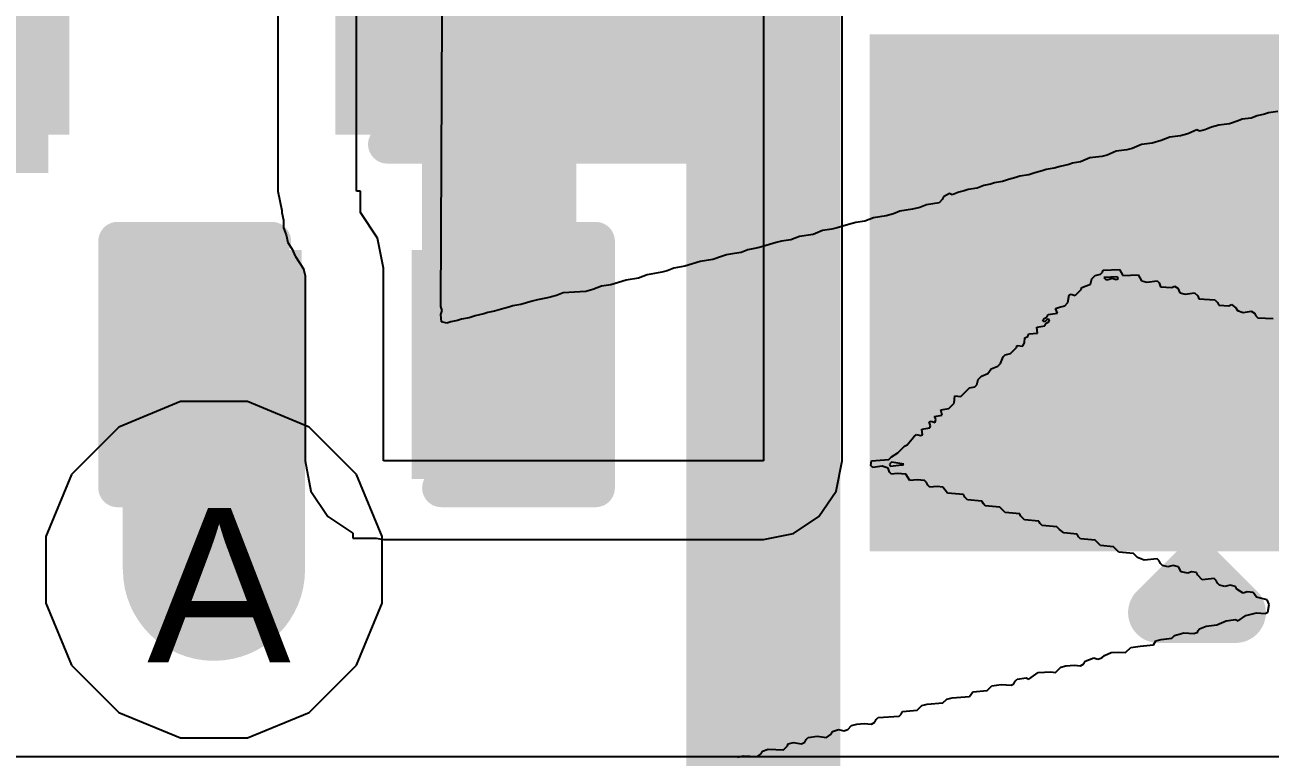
# Model space of a CAD drawing. Header units: inches. Extents: x 0 to 208, y 0 to 213.
# Drawn here: x 0.612 to 0.7735, y 2.3143 to 2.4092 of the extents above; entities that cross this region are included whole.
import ezdxf

# ---------------------------------------------------------------- set-up
doc = ezdxf.new("R2010")
doc.units = ezdxf.units.IN
doc.header["$MEASUREMENT"] = 0
for name, color, linetype in [('Bottom Layer', 5, 'Continuous'), ('Bottom Overlay', 54, 'Continuous'), ('Bottom Paste', 16, 'Continuous'), ('Bottom Solder', 6, 'Continuous'), ('Drill Drawing', 1, 'Continuous'), ('L2_GND1', 16, 'Continuous'), ('L3_SIG1', 76, 'Continuous'), ('L4_PWR', 90, 'Continuous'), ('L5_GND2', 156, 'Continuous'), ('L6_SIG2', 130, 'Continuous'), ('L7_GND3', 216, 'Continuous'), ('Top Layer', 1, 'Continuous'), ('Top Overlay', 2, 'Continuous'), ('Via Holes', 16, 'Continuous')]:
    doc.layers.add(name, color=color, linetype=linetype)
doc.styles.add('Arial', font='', dxfattribs={"height": 0.2})
doc.styles.get('Arial').set_extended_font_data('Arial')

# ---------------------------------------------------------------- blocks, each defined once
blk = doc.blocks.new('SOT__223_B_180')
at = {"layer": 'Bottom Layer'}
blk.add_hatch(color=5, dxfattribs=at).paths.add_polyline_path([(-0.12008, 0.15945), (-0.06102, 0.15945), (-0.06102, 0.08071), (-0.12008, 0.08071)])
at = {"layer": 'Bottom Paste'}
blk.add_hatch(color=16, dxfattribs=at).paths.add_polyline_path([(-0.12008, 0.15945), (-0.06102, 0.15945), (-0.06102, 0.08071), (-0.12008, 0.08071)])
at = {"layer": 'Bottom Solder'}
blk.add_hatch(color=6, dxfattribs=at).paths.add_polyline_path([(-0.12408, 0.16345), (-0.05702, 0.16345), (-0.05702, 0.07671), (-0.12408, 0.07671)])
at = {"layer": 'Bottom Overlay'}
for points in [[(-0.132, 0.126, 0.00787, 0.00787, 0), (-0.127, 0.121, 0.00787, 0.00787, 0)], [(-0.132, 0.126, 0.00787, 0.00787, 0), (-0.132, 0.116, 0.00787, 0.00787, 0)], [(-0.127, 0.121, 0.00787, 0.00787, 0), (-0.132, 0.116, 0.00787, 0.00787, 0)]]:
    blk.add_lwpolyline(points, format="xyseb", dxfattribs=at)
for points in [[(-0.13397, 0.126, 0.00394, 0.00394, 1), (-0.13003, 0.126, 0.00394, 0.00394, 1)], [(-0.13397, 0.126, 0.00394, 0.00394, 1), (-0.13003, 0.126, 0.00394, 0.00394, 1)], [(-0.12897, 0.121, 0.00394, 0.00394, 1), (-0.12503, 0.121, 0.00394, 0.00394, 1)], [(-0.12897, 0.121, 0.00394, 0.00394, 1), (-0.12503, 0.121, 0.00394, 0.00394, 1)], [(-0.13397, 0.116, 0.00394, 0.00394, 1), (-0.13003, 0.116, 0.00394, 0.00394, 1)], [(-0.13397, 0.116, 0.00394, 0.00394, 1), (-0.13003, 0.116, 0.00394, 0.00394, 1)]]:
    blk.add_lwpolyline(points, format="xyseb", close=True, dxfattribs=at)
blk = doc.blocks.new('____0402_B_220')
at = {"layer": 'Bottom Layer'}
for points in [[(-0.0095, 0.0125), (-0.0095, -0.0125), (-0.0275, -0.0125), (-0.0275, 0.0125)], [(0.0275, 0.0125), (0.0275, -0.0125), (0.0095, -0.0125), (0.0095, 0.0125)]]:
    blk.add_hatch(color=5, dxfattribs=at).paths.add_polyline_path(points)
at = {"layer": 'Bottom Paste'}
for points in [[(-0.0095, 0.0125), (-0.0095, -0.0125), (-0.0275, -0.0125), (-0.0275, 0.0125)], [(0.0275, 0.0125), (0.0275, -0.0125), (0.0095, -0.0125), (0.0095, 0.0125)]]:
    blk.add_hatch(color=16, dxfattribs=at).paths.add_polyline_path(points)
at = {"layer": 'Bottom Solder'}
for points in [[(-0.00714, 0.01486), (-0.00714, -0.01486), (-0.02986, -0.01486), (-0.02986, 0.01486)], [(0.02986, 0.01486), (0.02986, -0.01486), (0.00714, -0.01486), (0.00714, 0.01486)]]:
    blk.add_hatch(color=6, dxfattribs=at).paths.add_polyline_path(points)
at = {"layer": 'Bottom Overlay'}
for points in [[(-0.031, -0.016, 0.005, 0.005, 0), (-0.031, 0.016, 0.005, 0.005, 0)], [(-0.031, 0.016, 0.005, 0.005, 0), (-0.011, 0.016, 0.005, 0.005, 0)], [(0.011, 0.016, 0.005, 0.005, 0), (0.031, 0.016, 0.005, 0.005, 0)], [(0.031, -0.016, 0.005, 0.005, 0), (0.031, 0.016, 0.005, 0.005, 0)], [(-0.031, -0.016, 0.005, 0.005, 0), (-0.011, -0.016, 0.005, 0.005, 0)], [(0.011, -0.016, 0.005, 0.005, 0), (0.031, -0.016, 0.005, 0.005, 0)]]:
    blk.add_lwpolyline(points, format="xyseb", dxfattribs=at)
for points in [[(-0.03225, 0.016, 0.0025, 0.0025, 1), (-0.02975, 0.016, 0.0025, 0.0025, 1)], [(-0.03225, 0.016, 0.0025, 0.0025, 1), (-0.02975, 0.016, 0.0025, 0.0025, 1)], [(-0.01225, 0.016, 0.0025, 0.0025, 1), (-0.00975, 0.016, 0.0025, 0.0025, 1)], [(0.00975, 0.016, 0.0025, 0.0025, 1), (0.01225, 0.016, 0.0025, 0.0025, 1)], [(0.02975, 0.016, 0.0025, 0.0025, 1), (0.03225, 0.016, 0.0025, 0.0025, 1)], [(0.02975, 0.016, 0.0025, 0.0025, 1), (0.03225, 0.016, 0.0025, 0.0025, 1)], [(-0.03225, -0.016, 0.0025, 0.0025, 1), (-0.02975, -0.016, 0.0025, 0.0025, 1)], [(-0.03225, -0.016, 0.0025, 0.0025, 1), (-0.02975, -0.016, 0.0025, 0.0025, 1)], [(-0.01225, -0.016, 0.0025, 0.0025, 1), (-0.00975, -0.016, 0.0025, 0.0025, 1)], [(0.00975, -0.016, 0.0025, 0.0025, 1), (0.01225, -0.016, 0.0025, 0.0025, 1)], [(0.02975, -0.016, 0.0025, 0.0025, 1), (0.03225, -0.016, 0.0025, 0.0025, 1)], [(0.02975, -0.016, 0.0025, 0.0025, 1), (0.03225, -0.016, 0.0025, 0.0025, 1)]]:
    blk.add_lwpolyline(points, format="xyseb", close=True, dxfattribs=at)
blk = doc.blocks.new('C___0805_B_221')
at = {"layer": 'Bottom Layer'}
for points in [[(-0.06, 0.03), (-0.02, 0.03), (-0.02, -0.03), (-0.06, -0.03)], [(0.02, 0.03), (0.06, 0.03), (0.06, -0.03), (0.02, -0.03)]]:
    blk.add_hatch(color=5, dxfattribs=at).paths.add_polyline_path(points)
at = {"layer": 'Bottom Paste'}
for points in [[(-0.06, 0.03), (-0.02, 0.03), (-0.02, -0.03), (-0.06, -0.03)], [(0.02, 0.03), (0.06, 0.03), (0.06, -0.03), (0.02, -0.03)]]:
    blk.add_hatch(color=16, dxfattribs=at).paths.add_polyline_path(points)
at = {"layer": 'Bottom Solder'}
for points in [[(-0.06276, 0.03276), (-0.01724, 0.03276), (-0.01724, -0.03276), (-0.06276, -0.03276)], [(0.01724, 0.03276), (0.06276, 0.03276), (0.06276, -0.03276), (0.01724, -0.03276)]]:
    blk.add_hatch(color=6, dxfattribs=at).paths.add_polyline_path(points)
at = {"layer": 'Bottom Overlay'}
for points in [[(-0.064, -0.034, 0.005, 0.005, 0), (-0.064, 0.034, 0.005, 0.005, 0)], [(-0.064, 0.034, 0.005, 0.005, 0), (-0.024, 0.034, 0.005, 0.005, 0)], [(0.024, 0.034, 0.005, 0.005, 0), (0.064, 0.034, 0.005, 0.005, 0)], [(0.064, -0.034, 0.005, 0.005, 0), (0.064, 0.034, 0.005, 0.005, 0)], [(-0.064, -0.034, 0.005, 0.005, 0), (-0.024, -0.034, 0.005, 0.005, 0)], [(0.024, -0.034, 0.005, 0.005, 0), (0.064, -0.034, 0.005, 0.005, 0)]]:
    blk.add_lwpolyline(points, format="xyseb", dxfattribs=at)
for points in [[(-0.06525, 0.034, 0.0025, 0.0025, 1), (-0.06275, 0.034, 0.0025, 0.0025, 1)], [(-0.06525, 0.034, 0.0025, 0.0025, 1), (-0.06275, 0.034, 0.0025, 0.0025, 1)], [(-0.02525, 0.034, 0.0025, 0.0025, 1), (-0.02275, 0.034, 0.0025, 0.0025, 1)], [(0.02275, 0.034, 0.0025, 0.0025, 1), (0.02525, 0.034, 0.0025, 0.0025, 1)], [(0.06275, 0.034, 0.0025, 0.0025, 1), (0.06525, 0.034, 0.0025, 0.0025, 1)], [(0.06275, 0.034, 0.0025, 0.0025, 1), (0.06525, 0.034, 0.0025, 0.0025, 1)], [(-0.06525, -0.034, 0.0025, 0.0025, 1), (-0.06275, -0.034, 0.0025, 0.0025, 1)], [(-0.06525, -0.034, 0.0025, 0.0025, 1), (-0.06275, -0.034, 0.0025, 0.0025, 1)], [(-0.02525, -0.034, 0.0025, 0.0025, 1), (-0.02275, -0.034, 0.0025, 0.0025, 1)], [(0.02275, -0.034, 0.0025, 0.0025, 1), (0.02525, -0.034, 0.0025, 0.0025, 1)], [(0.06275, -0.034, 0.0025, 0.0025, 1), (0.06525, -0.034, 0.0025, 0.0025, 1)], [(0.06275, -0.034, 0.0025, 0.0025, 1), (0.06525, -0.034, 0.0025, 0.0025, 1)]]:
    blk.add_lwpolyline(points, format="xyseb", close=True, dxfattribs=at)

msp = doc.modelspace()

# ---------------------------------------------------------------- hatches: boundary and pattern name
at = {"layer": 'Bottom Layer'}
for points in [[(0.5385, 2.39), (0.615, 2.39), (0.615, 2.55081), (0.5385, 2.55081)], [(0.64831, 2.37766), (0.62464, 2.37766), (0.62464, 2.33855), (0.64831, 2.33855)]]:
    msp.add_hatch(color=5, dxfattribs=at).paths.add_polyline_path(points)
h = msp.add_hatch(color=5, dxfattribs=at)
edge = h.paths.add_edge_path()
edge.add_arc((0.6365, 2.33855), 0.01181, 0, 360)
at = {"layer": 'L2_GND1'}
h = msp.add_hatch(color=16, dxfattribs=at)
edge = h.paths.add_edge_path()
edge.add_arc((0.6365, 2.33855), 0.01181, 0, 360)
at = {"layer": 'L3_SIG1'}
h = msp.add_hatch(color=76, dxfattribs=at)
edge = h.paths.add_edge_path()
edge.add_arc((0.6365, 2.33855), 0.01181, 0, 360)
at = {"layer": 'L4_PWR'}
h = msp.add_hatch(color=90, dxfattribs=at)
edge = h.paths.add_edge_path()
edge.add_arc((0.6365, 2.33855), 0.01181, 0, 360)
at = {"layer": 'L5_GND2'}
h = msp.add_hatch(color=156, dxfattribs=at)
edge = h.paths.add_edge_path()
edge.add_arc((0.6365, 2.33855), 0.01181, 0, 360)
at = {"layer": 'L6_SIG2'}
h = msp.add_hatch(color=130, dxfattribs=at)
edge = h.paths.add_edge_path()
edge.add_arc((0.6365, 2.33855), 0.01181, 0, 360)
at = {"layer": 'L7_GND3'}
h = msp.add_hatch(color=216, dxfattribs=at)
edge = h.paths.add_edge_path()
edge.add_arc((0.6365, 2.33855), 0.01181, 0, 360)
at = {"layer": 'Top Layer'}
h = msp.add_hatch(color=1, dxfattribs=at)
edge = h.paths.add_edge_path()
edge.add_arc((0.6365, 2.33855), 0.01181, 0, 360)
at = {"layer": 'Via Holes'}
h = msp.add_hatch(color=7, dxfattribs=at)
edge = h.paths.add_edge_path()
edge.add_arc((0.6365, 2.33855), 0.00591, 0, 360)

# ---------------------------------------------------------------- linework, layer by layer
at = {"layer": 'Bottom Layer'}
for p, q in [((0.6448, 2.45772), (0.6448, 2.38766)), ((0.655, 2.38766), (0.655, 2.45772)), ((0.70776, 2.43547), (0.70776, 2.35266)), ((0.71796, 2.35266), (0.71796, 2.42528)), ((0.6448, 2.38766), (0.6453, 2.38515)), ((0.6555, 2.38766), (0.655, 2.38766)), ((0.6555, 2.38488), (0.6555, 2.38766)), ((0.6453, 2.38515), (0.6453, 2.38488)), ((0.6453, 2.38488), (0.6455, 2.38389)), ((0.6455, 2.38389), (0.6455, 2.38288)), ((0.65552, 2.38487), (0.6555, 2.38488)), ((0.65773, 2.38156), (0.65552, 2.38487)), ((0.6455, 2.38288), (0.64588, 2.38196)), ((0.64588, 2.38196), (0.64608, 2.38098)), ((0.64608, 2.38098), (0.64664, 2.38014)), ((0.6585, 2.37766), (0.65773, 2.38156)), ((0.64664, 2.38014), (0.64702, 2.37921)), ((0.64702, 2.37921), (0.64706, 2.37917)), ((0.64706, 2.37917), (0.64812, 2.37758)), ((0.64812, 2.37758), (0.64831, 2.37666)), ((0.6585, 2.35266), (0.6585, 2.37766)), ((0.64831, 2.37666), (0.64831, 2.35266)), ((0.64831, 2.35266), (0.64908, 2.34876)), ((0.70776, 2.35266), (0.6585, 2.35266)), ((0.71718, 2.34876), (0.71796, 2.35266)), ((0.64908, 2.34876), (0.65129, 2.34545)), ((0.71497, 2.34545), (0.71718, 2.34876)), ((0.65129, 2.34545), (0.6545, 2.34331)), ((0.71166, 2.34324), (0.71497, 2.34545)), ((0.6545, 2.34331), (0.6545, 2.34266)), ((0.6545, 2.34266), (0.65752, 2.34266)), ((0.65752, 2.34266), (0.6585, 2.34246)), ((0.6585, 2.34246), (0.70776, 2.34246)), ((0.70776, 2.34246), (0.71166, 2.34324))]:
    msp.add_line(p, q, dxfattribs=at)
for points in [[(0.6735, 2.36516, 0.02, 0.02, 0), (0.6735, 2.4241, 0.02, 0.02, 0)], [(0.673, 2.36396, 0.02, 0.02, -0.19891), (0.6735, 2.36516, 0.02, 0.02, 0)], [(0.673, 2.36396, 0.02, 0.02, -0.19891), (0.6735, 2.36516, 0.02, 0.02, 0)], [(0.673, 2.36396, 0.02, 0.02, -0.19891), (0.6735, 2.36516, 0.02, 0.02, 0)], [(0.673, 2.36396, 0.02, 0.02, -0.19891), (0.6735, 2.36516, 0.02, 0.02, 0)]]:
    msp.add_lwpolyline(points, format="xyseb", dxfattribs=at)
for points in [[(0.6685, 2.36516, 0.01, 0.01, 1), (0.6785, 2.36516, 0.01, 0.01, 1)], [(0.6685, 2.36516, 0.01, 0.01, 1), (0.6785, 2.36516, 0.01, 0.01, 1)], [(0.6685, 2.36516, 0.01, 0.01, 1), (0.6785, 2.36516, 0.01, 0.01, 1)], [(0.6685, 2.36516, 0.01, 0.01, 1), (0.6785, 2.36516, 0.01, 0.01, 1)], [(0.6685, 2.36516, 0.01, 0.01, 1), (0.6785, 2.36516, 0.01, 0.01, 1)], [(0.668, 2.36396, 0.01, 0.01, 1), (0.678, 2.36396, 0.01, 0.01, 1)], [(0.668, 2.36396, 0.01, 0.01, 1), (0.678, 2.36396, 0.01, 0.01, 1)], [(0.668, 2.36396, 0.01, 0.01, 1), (0.678, 2.36396, 0.01, 0.01, 1)], [(0.668, 2.36396, 0.01, 0.01, 1), (0.678, 2.36396, 0.01, 0.01, 1)]]:
    msp.add_lwpolyline(points, format="xyseb", close=True, dxfattribs=at)
at = {"layer": 'L3_SIG1'}
for p, q in [((0.63216, 2.36036), (0.62414, 2.35704)), ((0.64083, 2.36036), (0.63216, 2.36036)), ((0.64885, 2.35704), (0.64083, 2.36036)), ((0.62414, 2.35704), (0.61801, 2.3509)), ((0.65499, 2.3509), (0.64885, 2.35704)), ((0.61801, 2.3509), (0.61468, 2.34288)), ((0.65831, 2.34288), (0.65499, 2.3509)), ((0.61468, 2.34288), (0.61468, 2.33421)), ((0.65831, 2.33421), (0.65831, 2.34288)), ((0.61468, 2.33421), (0.61801, 2.32619)), ((0.65499, 2.32619), (0.65831, 2.33421)), ((0.61801, 2.32619), (0.62414, 2.32006)), ((0.64885, 2.32006), (0.65499, 2.32619)), ((0.62414, 2.32006), (0.63216, 2.31674)), ((0.64083, 2.31674), (0.64885, 2.32006)), ((0.63216, 2.31674), (0.64083, 2.31674))]:
    msp.add_line(p, q, dxfattribs=at)
for points in [[(0.70776, 2.30772, 0.02, 0.02, 0), (0.70776, 2.55953, 0.02, 0.02, 0)], [(0.69604, 2.29601, 0.02, 0.02, 0), (0.70776, 2.30772, 0.02, 0.02, 0)]]:
    msp.add_lwpolyline(points, format="xyseb", dxfattribs=at)
msp.add_lwpolyline([(0.70276, 2.30772, 0.01, 0.01, 1), (0.71276, 2.30772, 0.01, 0.01, 1)], format="xyseb", close=True, dxfattribs=at)
msp.add_lwpolyline([(0.70276, 2.30772, 0.01, 0.01, 1), (0.71276, 2.30772, 0.01, 0.01, 1)], format="xyseb", close=True, dxfattribs=at)
at = {"layer": 'L4_PWR'}
for p, q in [((0.63216, 2.36036), (0.62414, 2.35704)), ((0.64083, 2.36036), (0.63216, 2.36036)), ((0.64885, 2.35704), (0.64083, 2.36036)), ((0.62414, 2.35704), (0.61801, 2.3509)), ((0.65499, 2.3509), (0.64885, 2.35704)), ((0.61801, 2.3509), (0.61468, 2.34288)), ((0.65831, 2.34288), (0.65499, 2.3509)), ((0.61468, 2.34288), (0.61468, 2.33421)), ((0.65831, 2.33421), (0.65831, 2.34288)), ((0.61468, 2.33421), (0.61801, 2.32619)), ((0.65499, 2.32619), (0.65831, 2.33421)), ((0.61801, 2.32619), (0.62414, 2.32006)), ((0.64885, 2.32006), (0.65499, 2.32619)), ((0.62414, 2.32006), (0.63216, 2.31674)), ((0.64083, 2.31674), (0.64885, 2.32006)), ((0.63216, 2.31674), (0.64083, 2.31674))]:
    msp.add_line(p, q, dxfattribs=at)
at = {"layer": 'Top Layer'}
msp.add_line((1.03843, 2.31427), (0.57052, 2.31427), dxfattribs=at)
at = {"layer": 'Top Overlay'}
for p, q in [((0.66593, 2.37267), (0.6661, 2.41043)), ((0.76932, 2.39678), (0.76821, 2.39636)), ((0.76984, 2.39696), (0.76932, 2.39678)), ((0.77104, 2.39713), (0.76984, 2.39696)), ((0.77181, 2.39739), (0.77104, 2.39713)), ((0.77275, 2.39764), (0.77181, 2.39739)), ((0.77327, 2.39781), (0.77275, 2.39764)), ((0.77447, 2.39799), (0.77327, 2.39781)), ((0.764, 2.39558), (0.7628, 2.39507)), ((0.76434, 2.39541), (0.764, 2.39558)), ((0.76503, 2.39558), (0.76434, 2.39541)), ((0.76589, 2.39593), (0.76503, 2.39558)), ((0.76683, 2.39618), (0.76589, 2.39593)), ((0.76821, 2.39636), (0.76683, 2.39618)), ((0.75679, 2.3937), (0.75559, 2.39318)), ((0.75817, 2.39387), (0.75679, 2.3937)), ((0.75937, 2.39421), (0.75817, 2.39387)), ((0.76048, 2.39464), (0.75937, 2.39421)), ((0.76186, 2.39481), (0.76048, 2.39464)), ((0.7628, 2.39507), (0.76186, 2.39481)), ((0.7501, 2.39198), (0.7489, 2.39146)), ((0.75165, 2.39215), (0.7501, 2.39198)), ((0.75233, 2.39232), (0.75165, 2.39215)), ((0.75353, 2.39284), (0.75233, 2.39232)), ((0.75491, 2.39301), (0.75353, 2.39284)), ((0.75559, 2.39318), (0.75491, 2.39301)), ((0.74444, 2.39044), (0.74392, 2.39026)), ((0.74547, 2.39061), (0.74444, 2.39044)), ((0.74624, 2.39086), (0.74547, 2.39061)), ((0.74736, 2.39112), (0.74624, 2.39086)), ((0.74787, 2.39129), (0.74736, 2.39112)), ((0.7489, 2.39146), (0.74787, 2.39129)), ((0.73774, 2.38872), (0.73723, 2.38855)), ((0.73877, 2.38889), (0.73774, 2.38872)), ((0.73955, 2.38915), (0.73877, 2.38889)), ((0.74049, 2.38941), (0.73955, 2.38915)), ((0.74101, 2.38958), (0.74049, 2.38941)), ((0.74221, 2.38975), (0.74101, 2.38958)), ((0.74298, 2.39001), (0.74221, 2.38975)), ((0.74392, 2.39026), (0.74298, 2.39001)), ((0.73191, 2.38735), (0.73114, 2.38692)), ((0.73225, 2.38717), (0.73191, 2.38735)), ((0.73311, 2.38752), (0.73225, 2.38717)), ((0.7338, 2.38769), (0.73311, 2.38752)), ((0.73431, 2.38786), (0.7338, 2.38769)), ((0.73551, 2.38803), (0.73431, 2.38786)), ((0.73637, 2.38838), (0.73551, 2.38803)), ((0.73723, 2.38855), (0.73637, 2.38838)), ((0.72805, 2.38554), (0.72711, 2.38529)), ((0.72891, 2.38589), (0.72805, 2.38554)), ((0.73054, 2.38614), (0.72891, 2.38589)), ((0.73097, 2.38657), (0.73054, 2.38614)), ((0.73114, 2.38692), (0.73097, 2.38657)), ((0.72204, 2.38417), (0.72093, 2.38374)), ((0.72367, 2.38443), (0.72204, 2.38417)), ((0.72462, 2.38469), (0.72367, 2.38443)), ((0.72547, 2.38503), (0.72462, 2.38469)), ((0.72711, 2.38529), (0.72547, 2.38503)), ((0.71544, 2.38254), (0.71423, 2.38203)), ((0.71664, 2.38271), (0.71544, 2.38254)), ((0.71732, 2.38288), (0.71664, 2.38271)), ((0.71878, 2.38331), (0.71732, 2.38288)), ((0.71973, 2.38357), (0.71878, 2.38331)), ((0.72093, 2.38374), (0.71973, 2.38357)), ((0.70943, 2.381), (0.70771, 2.38048)), ((0.71012, 2.38117), (0.70943, 2.381)), ((0.71132, 2.38134), (0.71012, 2.38117)), ((0.71243, 2.38177), (0.71132, 2.38134)), ((0.71423, 2.38203), (0.71243, 2.38177)), ((0.70231, 2.37919), (0.70119, 2.37877)), ((0.70299, 2.37937), (0.70231, 2.37919)), ((0.70402, 2.37954), (0.70299, 2.37937)), ((0.70488, 2.37971), (0.70402, 2.37954)), ((0.70574, 2.38005), (0.70488, 2.37971)), ((0.70703, 2.38031), (0.70574, 2.38005)), ((0.70771, 2.38048), (0.70703, 2.38031)), ((0.69613, 2.37765), (0.69527, 2.37731)), ((0.69759, 2.37791), (0.69613, 2.37765)), ((0.69956, 2.37851), (0.69759, 2.37791)), ((0.70119, 2.37877), (0.69956, 2.37851)), ((0.75173, 2.37714), (0.75182, 2.37739)), ((0.75182, 2.37739), (0.75396, 2.37748)), ((0.75396, 2.37748), (0.75439, 2.37671)), ((0.68995, 2.37611), (0.68798, 2.3755)), ((0.69158, 2.37636), (0.68995, 2.37611)), ((0.6927, 2.37679), (0.69158, 2.37636)), ((0.69459, 2.37714), (0.6927, 2.37679)), ((0.69527, 2.37731), (0.69459, 2.37714)), ((0.75019, 2.37559), (0.75036, 2.37628)), ((0.75036, 2.37628), (0.75079, 2.37671)), ((0.75079, 2.37671), (0.75147, 2.37688)), ((0.75147, 2.37688), (0.75173, 2.37714)), ((0.7537, 2.37653), (0.7519, 2.37645)), ((0.7519, 2.37645), (0.75216, 2.37619)), ((0.75216, 2.37619), (0.75233, 2.37619)), ((0.75233, 2.37619), (0.7525, 2.37619)), ((0.7525, 2.37619), (0.75302, 2.37636)), ((0.75302, 2.37636), (0.75353, 2.37619)), ((0.75353, 2.37619), (0.75379, 2.37628)), ((0.75379, 2.37628), (0.7537, 2.37653)), ((0.75439, 2.37671), (0.75636, 2.37679)), ((0.75636, 2.37679), (0.75679, 2.37602)), ((0.75679, 2.37602), (0.75748, 2.37585)), ((0.75748, 2.37585), (0.75885, 2.37602)), ((0.75885, 2.37602), (0.75911, 2.37576)), ((0.75911, 2.37576), (0.75928, 2.37525)), ((0.68094, 2.37413), (0.68026, 2.37396)), ((0.6818, 2.37448), (0.68094, 2.37413)), ((0.68472, 2.37465), (0.6818, 2.37448)), ((0.68566, 2.3749), (0.68472, 2.37465)), ((0.68678, 2.37533), (0.68566, 2.3749)), ((0.68798, 2.3755), (0.68678, 2.37533)), ((0.74727, 2.37319), (0.74744, 2.37422)), ((0.74744, 2.37422), (0.7477, 2.3743)), ((0.7477, 2.3743), (0.74821, 2.37413)), ((0.74821, 2.37413), (0.74899, 2.3749)), ((0.74899, 2.3749), (0.74907, 2.37516)), ((0.74907, 2.37516), (0.75019, 2.37559)), ((0.75928, 2.37525), (0.76074, 2.37516)), ((0.76074, 2.37516), (0.76108, 2.37533)), ((0.76108, 2.37533), (0.76151, 2.37508)), ((0.76151, 2.37508), (0.76177, 2.37448)), ((0.76177, 2.37448), (0.76246, 2.3743)), ((0.76246, 2.3743), (0.76366, 2.37448)), ((0.76366, 2.37448), (0.76409, 2.37405)), ((0.6661, 2.37216), (0.66593, 2.37267)), ((0.67476, 2.37259), (0.67408, 2.37242)), ((0.67528, 2.37276), (0.67476, 2.37259)), ((0.67631, 2.37293), (0.67528, 2.37276)), ((0.67777, 2.37336), (0.67631, 2.37293)), ((0.67845, 2.37353), (0.67777, 2.37336)), ((0.67974, 2.37379), (0.67845, 2.37353)), ((0.68026, 2.37396), (0.67974, 2.37379)), ((0.74564, 2.37242), (0.74615, 2.37259)), ((0.74615, 2.37259), (0.74684, 2.37276)), ((0.74684, 2.37276), (0.74727, 2.37319)), ((0.76409, 2.37405), (0.76426, 2.3737)), ((0.76426, 2.3737), (0.76632, 2.37353)), ((0.76632, 2.37353), (0.76666, 2.37319)), ((0.76666, 2.37319), (0.76683, 2.37284)), ((0.76683, 2.37284), (0.76812, 2.37276)), ((0.76812, 2.37276), (0.76846, 2.37293)), ((0.76846, 2.37293), (0.76906, 2.3725)), ((0.66593, 2.37164), (0.6661, 2.37216)), ((0.66601, 2.3707), (0.66593, 2.37164)), ((0.66859, 2.37104), (0.66807, 2.37087)), ((0.66962, 2.37121), (0.66859, 2.37104)), ((0.67039, 2.37147), (0.66962, 2.37121)), ((0.6715, 2.37173), (0.67039, 2.37147)), ((0.67202, 2.3719), (0.6715, 2.37173)), ((0.67288, 2.37207), (0.67202, 2.3719)), ((0.67408, 2.37242), (0.67288, 2.37207)), ((0.74401, 2.37079), (0.74418, 2.37113)), ((0.74418, 2.37113), (0.74452, 2.3713)), ((0.74461, 2.37104), (0.74427, 2.3707)), ((0.74452, 2.3713), (0.7447, 2.37164)), ((0.74487, 2.37096), (0.74461, 2.37104)), ((0.7447, 2.37164), (0.7459, 2.37182)), ((0.74478, 2.3707), (0.74487, 2.37096)), ((0.7459, 2.37182), (0.74564, 2.37242)), ((0.76906, 2.3725), (0.76924, 2.37216)), ((0.76924, 2.37216), (0.77001, 2.3719)), ((0.77001, 2.3719), (0.77104, 2.37207)), ((0.77104, 2.37207), (0.77147, 2.37182)), ((0.77147, 2.37182), (0.77164, 2.37147)), ((0.77164, 2.37147), (0.7719, 2.37121)), ((0.7719, 2.37121), (0.77387, 2.37113)), ((0.6667, 2.37053), (0.66601, 2.3707)), ((0.66721, 2.3707), (0.6667, 2.37053)), ((0.66807, 2.37087), (0.66721, 2.3707)), ((0.74324, 2.37001), (0.74427, 2.37019)), ((0.74332, 2.36924), (0.74324, 2.37001)), ((0.74427, 2.3707), (0.74401, 2.37079)), ((0.74427, 2.37019), (0.74444, 2.37053)), ((0.74444, 2.37053), (0.74478, 2.3707)), ((0.74143, 2.36753), (0.74161, 2.36804)), ((0.74161, 2.36804), (0.74169, 2.36864)), ((0.74169, 2.36864), (0.74204, 2.36881)), ((0.74204, 2.36881), (0.74221, 2.36916)), ((0.74221, 2.36916), (0.74332, 2.36924)), ((0.73852, 2.36529), (0.73886, 2.36615)), ((0.73886, 2.36615), (0.73912, 2.36641)), ((0.73912, 2.36641), (0.7398, 2.36658)), ((0.7398, 2.36658), (0.74058, 2.36735)), ((0.74058, 2.36735), (0.74066, 2.36761)), ((0.74066, 2.36761), (0.74143, 2.36753)), ((0.73689, 2.36401), (0.73732, 2.36461)), ((0.73732, 2.36461), (0.73817, 2.36495)), ((0.73817, 2.36495), (0.73852, 2.36529)), ((0.73543, 2.36255), (0.7356, 2.36323)), ((0.7356, 2.36323), (0.73603, 2.36366)), ((0.73603, 2.36366), (0.73689, 2.36401)), ((0.73337, 2.361), (0.73448, 2.36212)), ((0.73448, 2.36212), (0.73517, 2.36229)), ((0.73517, 2.36229), (0.73543, 2.36255)), ((0.73182, 2.35946), (0.73251, 2.36015)), ((0.73251, 2.36015), (0.7326, 2.36109)), ((0.7326, 2.36109), (0.73337, 2.361)), ((0.72994, 2.35843), (0.73097, 2.3586)), ((0.73011, 2.35809), (0.72994, 2.35843)), ((0.73002, 2.35766), (0.73011, 2.35809)), ((0.73079, 2.35929), (0.73182, 2.35946)), ((0.73097, 2.3586), (0.73079, 2.35929)), ((0.72831, 2.3568), (0.72934, 2.35697)), ((0.72839, 2.35603), (0.72831, 2.3568)), ((0.72925, 2.35774), (0.72951, 2.35783)), ((0.72942, 2.35723), (0.72925, 2.35774)), ((0.72934, 2.35697), (0.72942, 2.35723)), ((0.72951, 2.35783), (0.73002, 2.35766)), ((0.72642, 2.35474), (0.72728, 2.35577)), ((0.72728, 2.35577), (0.72762, 2.35611)), ((0.72762, 2.35611), (0.72813, 2.35594)), ((0.72813, 2.35594), (0.72839, 2.35603)), ((0.72402, 2.35285), (0.72436, 2.3532)), ((0.72436, 2.3532), (0.72522, 2.35371)), ((0.72522, 2.35371), (0.72608, 2.35457)), ((0.72608, 2.35457), (0.72642, 2.35474)), ((0.7217, 2.35208), (0.72179, 2.35268)), ((0.72196, 2.35182), (0.7217, 2.35208)), ((0.72179, 2.35268), (0.72402, 2.35285)), ((0.72316, 2.35199), (0.72196, 2.35182)), ((0.72393, 2.35174), (0.72316, 2.35199)), ((0.7241, 2.35122), (0.72393, 2.35174)), ((0.72436, 2.35251), (0.7241, 2.35225)), ((0.7241, 2.35225), (0.72419, 2.35199)), ((0.72419, 2.35199), (0.72573, 2.35217)), ((0.72496, 2.35242), (0.72436, 2.35251)), ((0.72599, 2.35225), (0.72496, 2.35242)), ((0.72573, 2.35217), (0.7259, 2.35217)), ((0.7259, 2.35217), (0.72599, 2.35225)), ((0.72436, 2.35096), (0.7241, 2.35122)), ((0.72513, 2.35105), (0.72436, 2.35096)), ((0.72625, 2.35096), (0.72513, 2.35105)), ((0.72676, 2.35011), (0.72625, 2.35096)), ((0.72771, 2.35019), (0.72676, 2.35011)), ((0.72865, 2.35011), (0.72771, 2.35019)), ((0.72891, 2.34985), (0.72865, 2.35011)), ((0.72908, 2.34951), (0.72891, 2.34985)), ((0.72934, 2.34925), (0.72908, 2.34951)), ((0.73028, 2.34933), (0.72934, 2.34925)), ((0.73105, 2.34925), (0.73028, 2.34933)), ((0.73165, 2.34848), (0.73105, 2.34925)), ((0.73371, 2.3483), (0.73165, 2.34848)), ((0.73388, 2.34796), (0.73371, 2.3483)), ((0.73423, 2.34762), (0.73388, 2.34796)), ((0.73611, 2.34745), (0.73423, 2.34762)), ((0.73629, 2.3471), (0.73611, 2.34745)), ((0.73654, 2.34685), (0.73629, 2.3471)), ((0.73843, 2.34667), (0.73654, 2.34685)), ((0.73912, 2.34599), (0.73843, 2.34667)), ((0.74101, 2.34582), (0.73912, 2.34599)), ((0.74109, 2.34556), (0.74101, 2.34582)), ((0.74161, 2.34504), (0.74109, 2.34556)), ((0.74349, 2.34487), (0.74161, 2.34504)), ((0.74367, 2.34453), (0.74349, 2.34487)), ((0.74392, 2.34427), (0.74367, 2.34453)), ((0.74581, 2.3441), (0.74392, 2.34427)), ((0.74615, 2.34376), (0.74581, 2.3441)), ((0.74675, 2.34333), (0.74615, 2.34376)), ((0.74847, 2.34316), (0.74675, 2.34333)), ((0.74864, 2.34281), (0.74847, 2.34316)), ((0.7489, 2.34256), (0.74864, 2.34281)), ((0.75079, 2.34238), (0.7489, 2.34256)), ((0.75147, 2.3417), (0.75079, 2.34238)), ((0.75319, 2.34153), (0.75147, 2.3417)), ((0.75388, 2.34084), (0.75319, 2.34153)), ((0.75576, 2.34067), (0.75388, 2.34084)), ((0.75628, 2.34015), (0.75576, 2.34067)), ((0.75714, 2.33981), (0.75628, 2.34015)), ((0.75885, 2.33998), (0.75714, 2.33981)), ((0.75911, 2.33972), (0.75885, 2.33998)), ((0.75928, 2.33938), (0.75911, 2.33972)), ((0.75954, 2.33912), (0.75928, 2.33938)), ((0.76023, 2.33895), (0.75954, 2.33912)), ((0.76091, 2.33912), (0.76023, 2.33895)), ((0.7616, 2.33895), (0.76091, 2.33912)), ((0.76194, 2.33827), (0.7616, 2.33895)), ((0.7628, 2.33809), (0.76194, 2.33827)), ((0.76331, 2.33827), (0.7628, 2.33809)), ((0.76392, 2.33818), (0.76331, 2.33827)), ((0.76409, 2.33784), (0.76392, 2.33818)), ((0.76469, 2.33724), (0.76409, 2.33784)), ((0.76623, 2.33741), (0.76469, 2.33724)), ((0.76649, 2.33715), (0.76623, 2.33741)), ((0.76666, 2.33681), (0.76649, 2.33715)), ((0.76692, 2.33655), (0.76666, 2.33681)), ((0.7676, 2.33638), (0.76692, 2.33655)), ((0.76829, 2.33655), (0.7676, 2.33638)), ((0.76898, 2.33638), (0.76829, 2.33655)), ((0.76915, 2.33603), (0.76898, 2.33638)), ((0.77001, 2.33552), (0.76915, 2.33603)), ((0.77052, 2.33569), (0.77001, 2.33552)), ((0.77129, 2.33561), (0.77052, 2.33569)), ((0.77172, 2.33501), (0.77129, 2.33561)), ((0.7731, 2.33466), (0.77172, 2.33501)), ((0.77335, 2.33406), (0.7731, 2.33466)), ((0.77318, 2.33303), (0.77335, 2.33406)), ((0.76932, 2.33192), (0.77035, 2.3326)), ((0.77035, 2.3326), (0.77172, 2.33295)), ((0.77172, 2.33295), (0.77284, 2.33286)), ((0.77284, 2.33286), (0.77318, 2.33303)), ((0.76409, 2.33063), (0.76434, 2.33089)), ((0.76409, 2.33046), (0.76409, 2.33063)), ((0.76434, 2.33089), (0.7652, 2.33123)), ((0.7652, 2.33123), (0.76658, 2.3314)), ((0.76658, 2.3314), (0.76778, 2.33192)), ((0.76778, 2.33192), (0.76898, 2.33209)), ((0.76898, 2.33209), (0.76932, 2.33192)), ((0.75834, 2.32883), (0.75868, 2.32934)), ((0.75868, 2.32934), (0.75937, 2.32951)), ((0.75937, 2.32951), (0.76074, 2.32969)), ((0.76074, 2.32969), (0.76108, 2.33003)), ((0.76108, 2.33003), (0.76229, 2.33037)), ((0.76229, 2.33037), (0.76357, 2.33029)), ((0.76357, 2.33029), (0.76409, 2.33046)), ((0.75165, 2.32711), (0.75199, 2.32745)), ((0.75199, 2.32745), (0.75285, 2.3278)), ((0.75285, 2.3278), (0.75379, 2.32788)), ((0.75379, 2.32788), (0.75473, 2.3278)), ((0.75473, 2.3278), (0.75542, 2.32848)), ((0.75542, 2.32848), (0.75662, 2.32866)), ((0.75662, 2.32866), (0.75834, 2.32883)), ((0.74564, 2.32522), (0.74633, 2.32591)), ((0.74633, 2.32591), (0.74701, 2.32608)), ((0.74701, 2.32608), (0.74813, 2.32617)), ((0.74813, 2.32617), (0.7489, 2.32608)), ((0.7489, 2.32608), (0.74933, 2.32634)), ((0.74933, 2.32634), (0.7495, 2.32668)), ((0.7495, 2.32668), (0.75062, 2.32711)), ((0.75062, 2.32711), (0.75113, 2.32694)), ((0.75113, 2.32694), (0.75165, 2.32711)), ((0.74023, 2.32376), (0.7404, 2.32411)), ((0.7404, 2.32411), (0.74066, 2.32437)), ((0.74066, 2.32437), (0.74186, 2.32454)), ((0.74186, 2.32454), (0.74221, 2.32437)), ((0.74221, 2.32437), (0.74341, 2.32522)), ((0.74341, 2.32522), (0.74504, 2.32531)), ((0.74504, 2.32531), (0.74564, 2.32522)), ((0.73448, 2.32213), (0.73491, 2.32274)), ((0.73491, 2.32274), (0.7368, 2.32291)), ((0.7368, 2.32291), (0.7374, 2.32351)), ((0.7374, 2.32351), (0.7386, 2.32368)), ((0.7386, 2.32368), (0.73989, 2.32359)), ((0.73989, 2.32359), (0.74023, 2.32376)), ((0.72771, 2.32033), (0.72831, 2.32093)), ((0.72831, 2.32093), (0.72899, 2.3211)), ((0.72899, 2.3211), (0.73105, 2.32128)), ((0.73105, 2.32128), (0.73157, 2.32179)), ((0.73157, 2.32179), (0.73225, 2.32196)), ((0.73225, 2.32196), (0.73448, 2.32213)), ((0.72239, 2.31913), (0.72264, 2.31939)), ((0.72264, 2.31939), (0.72539, 2.31956)), ((0.72539, 2.31956), (0.72565, 2.31982)), ((0.72565, 2.31982), (0.72582, 2.32016)), ((0.72582, 2.32016), (0.72771, 2.32033)), ((0.71672, 2.31759), (0.7175, 2.31784)), ((0.7175, 2.31784), (0.71818, 2.31767)), ((0.71818, 2.31767), (0.7187, 2.31784)), ((0.7187, 2.31784), (0.71921, 2.31836)), ((0.71921, 2.31836), (0.7199, 2.31853)), ((0.7199, 2.31853), (0.72084, 2.31862)), ((0.72084, 2.31862), (0.72179, 2.31853)), ((0.72179, 2.31853), (0.72221, 2.31879)), ((0.72221, 2.31879), (0.72239, 2.31913)), ((0.71097, 2.31596), (0.71166, 2.31613)), ((0.71166, 2.31613), (0.71269, 2.31596)), ((0.71269, 2.31596), (0.71312, 2.31621)), ((0.71312, 2.31621), (0.71329, 2.31656)), ((0.71329, 2.31656), (0.71355, 2.31681)), ((0.71355, 2.31681), (0.71475, 2.31699)), ((0.71475, 2.31699), (0.71595, 2.31681)), ((0.71595, 2.31681), (0.71655, 2.31724)), ((0.71655, 2.31724), (0.71672, 2.31759)), ((0.70445, 2.31424), (0.70514, 2.31441)), ((0.70514, 2.31441), (0.70694, 2.31433)), ((0.70694, 2.31433), (0.70746, 2.31467)), ((0.70746, 2.31467), (0.70763, 2.31501)), ((0.70763, 2.31501), (0.7084, 2.31527)), ((0.7084, 2.31527), (0.71037, 2.31518)), ((0.71037, 2.31518), (0.71089, 2.3157)), ((0.71089, 2.3157), (0.71097, 2.31596))]:
    msp.add_line(p, q, dxfattribs=at)

# ---------------------------------------------------------------- block references
at = {"rotation": 90}
msp.add_blockref('SOT__223_B_180', (0.885, 2.465), dxfattribs=at)
for name, p in [('C___0805_B_221', (0.63499, 2.42772)), ('____0402_B_220', (0.655, 2.36516))]:
    msp.add_blockref(name, p)

# ---------------------------------------------------------------- texts
at = {"layer": 'Drill Drawing', "style": 'Arial'}
msp.add_text('A', height=0.02, dxfattribs=at).set_placement((0.62783, 2.32655))

doc.saveas('drawing.dxf')
